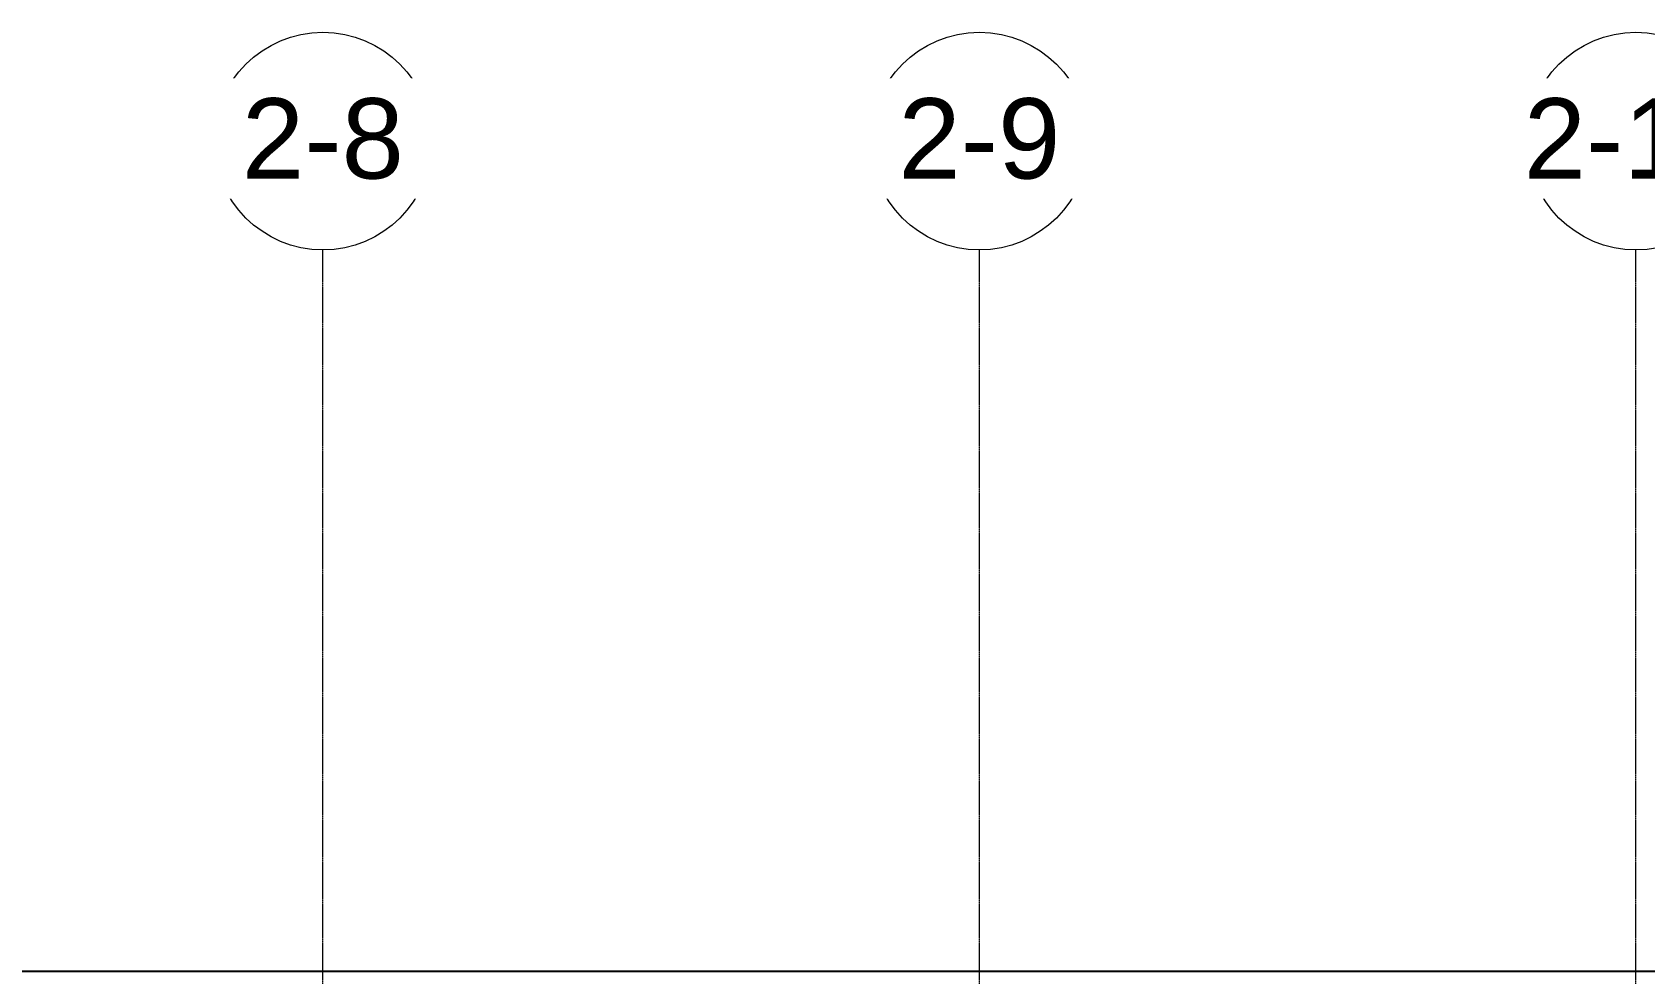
# Model space of a CAD drawing. Header units: inches. Extents: x 21408 to 98131, y -290 to 853.
# Drawn here: x 37167 to 37878, y 353 to 768 of the extents above; entities that cross this region are included whole.
import ezdxf

# ---------------------------------------------------------------- set-up
doc = ezdxf.new("R2010")
doc.units = ezdxf.units.IN
doc.header["$MEASUREMENT"] = 0
doc.linetypes.add('Grid Line 1_2_', pattern=[0.875, 0.5, -0.125, 0.125, -0.125])
for name, color, linetype, lineweight in [('A-ROOF', 132, 'Continuous', 9), ('S-GRID', 1, 'Continuous', 9), ('S-GRID-IDEN', 1, 'Continuous', 9)]:
    doc.layers.add(name, color=color, linetype=linetype, lineweight=lineweight)
doc.styles.add('Arial_1', font='arial.ttf', dxfattribs={"height": 35.407186})

# ---------------------------------------------------------------- blocks, each defined once
blk = doc.blocks.new('Grid - Grid Head - Circle-14747-Building Section - East_West looking South')
at = {"layer": 'S-GRID-IDEN'}
blk.add_circle((-23085.89, 719.89), 48, dxfattribs=at)

msp = doc.modelspace()

# ---------------------------------------------------------------- linework, layer by layer
at = {"layer": 'A-ROOF', "lineweight": 25}
msp.add_line((38761.21, 353.63), (35255.46, 353.63), dxfattribs=at)
at = {"layer": 'S-GRID', "linetype": 'Grid Line 1_2_'}
for p, q in [((37295.46, -273.16), (37295.46, 671.89)), ((37295.46, -273.16), (37295.46, 671.89)), ((37584.96, -273.16), (37584.96, 671.89)), ((37584.96, -273.16), (37584.96, 671.89)), ((37874.46, -273.16), (37874.46, 671.89)), ((37874.46, -273.16), (37874.46, 671.89))]:
    msp.add_line(p, q, dxfattribs=at)

# ---------------------------------------------------------------- block references
at = {"layer": 'S-GRID-IDEN'}
for p in [(60381.35, 0), (60670.85, 0), (60960.35, 0)]:
    msp.add_blockref('Grid - Grid Head - Circle-14747-Building Section - East_West looking South', p, dxfattribs=at)

# ---------------------------------------------------------------- next in the draw order: texts
at = {"layer": 'S-GRID-IDEN', "char_height": 35.407, "attachment_point": 2, "line_spacing_factor": 0.938532, "style": 'Arial_1', "bg_fill": 3, "box_fill_scale": 1.25, "bg_fill_color": 0, "bg_fill_transparency": 0}
for s, insert, width in [('1-8', (37295.45, 738.77), 85.104), ('1-9', (37584.95, 738.77), 85.104), ('1-10', (37874.45, 738.77), 117.936)]:
    msp.add_mtext(s, dxfattribs=dict(at, insert=insert, width=width))

# ---------------------------------------------------------------- next in the draw order: block references
at = {"layer": 'S-GRID-IDEN'}
for p in [(60381.35, 0), (60670.85, 0), (60960.35, 0)]:
    msp.add_blockref('Grid - Grid Head - Circle-14747-Building Section - East_West looking South', p, dxfattribs=at)

# ---------------------------------------------------------------- next in the draw order: texts
at = {"layer": 'S-GRID-IDEN', "char_height": 35.407, "attachment_point": 2, "line_spacing_factor": 0.938532, "style": 'Arial_1', "bg_fill": 3, "box_fill_scale": 1.25, "bg_fill_color": 0, "bg_fill_transparency": 0}
for s, insert, width in [('2-8', (37295.45, 738.77), 85.104), ('2-9', (37584.95, 738.77), 85.104), ('2-10', (37874.45, 738.77), 117.936)]:
    msp.add_mtext(s, dxfattribs=dict(at, insert=insert, width=width))

doc.saveas('drawing.dxf')
